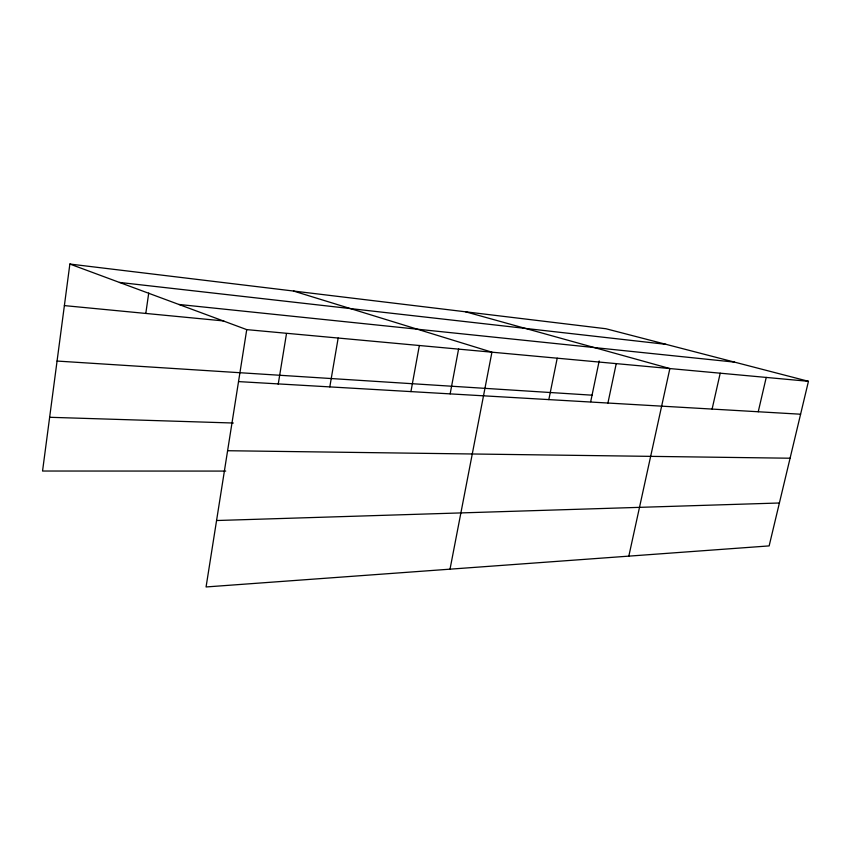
<?xml version="1.0" encoding="UTF-8"?>
<svg xmlns="http://www.w3.org/2000/svg" width="851" height="851" viewBox="0 0 851 851"><rect width="100%" height="100%" fill="white"/><g stroke="black" fill="none" stroke-linecap="round" stroke-linejoin="round"><path stroke-width="1.28" d="M69.867 264.044L246.737 329.624L206.07 586.956L769.144 545.906L808.45 381.312L605.912 328.741L69.867 264.044L42.55 471.029L225.717 471.082M145.798 313.434L148.734 293.031M278.203 384.28L286.5 333.592M329.805 386.897L338.166 338.028M410.927 391.609L419.352 345.506M450.147 393.875L458.636 348.793M450.019 569.17L491.931 352.186L293.467 291.031M548.831 399.608L557.214 358.186M590.7 401.651L599.189 360.941M607.922 403.034L616.241 363.622M628.825 556.139L669.865 368.557L465.603 311.806M712.106 409.076L720.212 373.195M758.241 411.756L766.23 377.429M216.569 520.525L779.388 502.994M227.6 450.722L790.079 458.221M49.645 417.288L233.323 423.021M238.525 381.599L800.589 414.214M57.06 361.058L592.051 395.183M246.737 329.624L808.45 381.312M64.378 305.605L223.781 320.944M178.87 304.456L734.477 362.111M119.448 282.426L665.982 344.336"/></g></svg>
